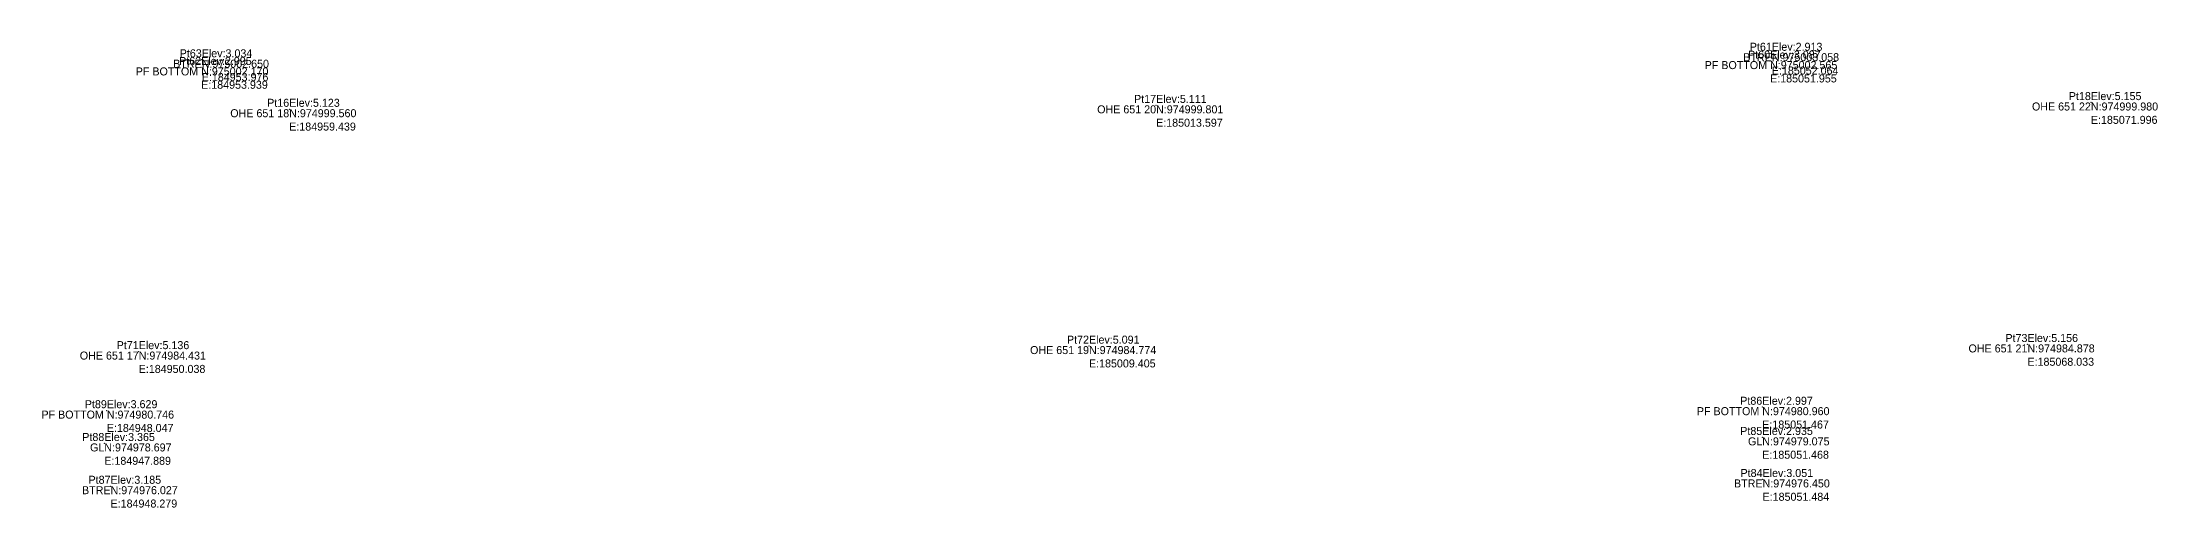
# Model space of a CAD drawing. Header units: metres. Extents: x 179047 to 185643, y 974969 to 975364.
# Drawn here: x 184944 to 185076.2, y 974974.7 to 975003.7 of the extents above; entities that cross this region are included whole.
import ezdxf
from ezdxf.enums import TextEntityAlignment as Align

# ---------------------------------------------------------------- set-up
doc = ezdxf.new("R2010")
doc.units = ezdxf.units.M
doc.header["$MEASUREMENT"] = 0
for name, color, linetype, lineweight in [('311531177495131125374.292549', 5, 'Continuous', 0), ('BTRE', 5, 'Continuous', 0), ('Code', 2, 'Continuous', 0), ('Coordinate', 5, 'Continuous', 0), ('GL', 5, 'Continuous', 0), ('Height', 5, 'Continuous', 0), ('Name', 3, 'Continuous', 0), ('OHE 651 17', 5, 'Continuous', 0), ('OHE 651 18', 5, 'Continuous', 0), ('OHE 651 19', 5, 'Continuous', 0), ('OHE 651 20', 5, 'Continuous', 0), ('OHE 651 21', 5, 'Continuous', 0), ('OHE 651 22', 5, 'Continuous', 0)]:
    doc.layers.add(name, color=color, linetype=linetype, lineweight=lineweight)
doc.styles.get("Standard").update_dxf_attribs({"font": '', "height": 2.5})
doc.styles.get('Standard').set_extended_font_data('txt')

msp = doc.modelspace()

# ---------------------------------------------------------------- linework, layer by layer
at = {"layer": '311531177495131125374.292549'}
for p in [(184953.939, 975002.17, 2.995), (185051.955, 975002.565, 3.087), (184948.047, 974980.746, 3.629), (185051.467, 974980.96, 2.997)]:
    msp.add_point(p, dxfattribs=at)
at = {"layer": 'BTRE'}
for p in [(184953.976, 975002.65, 3.034), (185052.064, 975003.058, 2.913), (184948.279, 974976.027, 3.185), (185051.484, 974976.45, 3.051)]:
    msp.add_point(p, dxfattribs=at)
at = {"layer": 'GL'}
for p in [(184947.889, 974978.697, 3.365), (185051.468, 974979.075, 2.935)]:
    msp.add_point(p, dxfattribs=at)
at = {"layer": 'OHE 651 17'}
msp.add_point((184950.038, 974984.431, 5.136), dxfattribs=at)
at = {"layer": 'OHE 651 18'}
msp.add_point((184959.439, 974999.56, 5.123), dxfattribs=at)
at = {"layer": 'OHE 651 19'}
msp.add_point((185009.405, 974984.774, 5.091), dxfattribs=at)
at = {"layer": 'OHE 651 20'}
msp.add_point((185013.597, 974999.801, 5.111), dxfattribs=at)
at = {"layer": 'OHE 651 21'}
msp.add_point((185068.033, 974984.878, 5.156), dxfattribs=at)
at = {"layer": 'OHE 651 22'}
msp.add_point((185071.996, 974999.98, 5.155), dxfattribs=at)

# ---------------------------------------------------------------- texts
at = {"layer": 'Code', "color": 2}
for s, p in [('PF BOTTOM ', (184953.939, 975002.17, 2.995)), ('BTRE', (184953.976, 975002.65, 3.034)), ('PF BOTTOM ', (185051.955, 975002.565, 3.087)), ('BTRE', (185052.064, 975003.058, 2.913)), ('OHE 651 18', (184959.439, 974999.56, 5.123)), ('OHE 651 20', (185013.597, 974999.801, 5.111)), ('OHE 651 22', (185071.996, 974999.98, 5.155)), ('OHE 651 19', (185009.405, 974984.774, 5.091)), ('OHE 651 21', (185068.033, 974984.878, 5.156)), ('OHE 651 17', (184950.038, 974984.431, 5.136)), ('PF BOTTOM ', (184948.047, 974980.746, 3.629)), ('PF BOTTOM ', (185051.467, 974980.96, 2.997)), ('GL', (184947.889, 974978.697, 3.365)), ('GL', (185051.468, 974979.075, 2.935)), ('BTRE', (184948.279, 974976.027, 3.185)), ('BTRE', (185051.484, 974976.45, 3.051))]:
    msp.add_text(s, height=0.5, dxfattribs=at).set_placement(p, align=Align.TOP_RIGHT)
at = {"layer": 'Coordinate', "color": 5, "char_height": 0.5, "width": 6, "attachment_point": 1}
for s, insert in [('N:975002.170\\PE:184953.939', (184953.939, 975002.17, 2.995)), ('N:975002.650\\PE:184953.976', (184953.976, 975002.65, 3.034)), ('N:975002.565\\PE:185051.955', (185051.955, 975002.565, 3.087)), ('N:975003.058\\PE:185052.064', (185052.064, 975003.058, 2.913)), ('N:974999.560\\PE:184959.439', (184959.439, 974999.56, 5.123)), ('N:974999.801\\PE:185013.597', (185013.597, 974999.801, 5.111)), ('N:974999.980\\PE:185071.996', (185071.996, 974999.98, 5.155)), ('N:974984.774\\PE:185009.405', (185009.405, 974984.774, 5.091)), ('N:974984.878\\PE:185068.033', (185068.033, 974984.878, 5.156)), ('N:974984.431\\PE:184950.038', (184950.038, 974984.431, 5.136)), ('N:974980.746\\PE:184948.047', (184948.047, 974980.746, 3.629)), ('N:974980.960\\PE:185051.467', (185051.467, 974980.96, 2.997)), ('N:974978.697\\PE:184947.889', (184947.889, 974978.697, 3.365)), ('N:974979.075\\PE:185051.468', (185051.468, 974979.075, 2.935)), ('N:974976.027\\PE:184948.279', (184948.279, 974976.027, 3.185)), ('N:974976.450\\PE:185051.484', (185051.484, 974976.45, 3.051))]:
    msp.add_mtext(s, dxfattribs=dict(at, insert=insert))
at = {"layer": 'Height', "color": 5}
for s, p in [('Elev:3.034', (184953.976, 975002.65, 3.034)), ('Elev:3.087', (185051.955, 975002.565, 3.087)), ('Elev:2.913', (185052.064, 975003.058, 2.913)), ('Elev:2.995', (184953.939, 975002.17, 2.995)), ('Elev:5.111', (185013.597, 974999.801, 5.111)), ('Elev:5.155', (185071.996, 974999.98, 5.155)), ('Elev:5.123', (184959.439, 974999.56, 5.123)), ('Elev:5.136', (184950.038, 974984.431, 5.136)), ('Elev:5.091', (185009.405, 974984.774, 5.091)), ('Elev:5.156', (185068.033, 974984.878, 5.156)), ('Elev:3.629', (184948.047, 974980.746, 3.629)), ('Elev:2.997', (185051.467, 974980.96, 2.997)), ('Elev:3.365', (184947.889, 974978.697, 3.365)), ('Elev:2.935', (185051.468, 974979.075, 2.935)), ('Elev:3.185', (184948.279, 974976.027, 3.185)), ('Elev:3.051', (185051.484, 974976.45, 3.051))]:
    msp.add_text(s, height=0.5, dxfattribs=at).set_placement(p, align=Align.BOTTOM_LEFT)
at = {"layer": 'Name', "color": 3}
for s, p in [('Pt63', (184953.976, 975002.65, 3.034)), ('Pt60', (185051.955, 975002.565, 3.087)), ('Pt61', (185052.064, 975003.058, 2.913)), ('Pt62', (184953.939, 975002.17, 2.995)), ('Pt18', (185071.996, 974999.98, 5.155)), ('Pt16', (184959.439, 974999.56, 5.123)), ('Pt17', (185013.597, 974999.801, 5.111)), ('Pt71', (184950.038, 974984.431, 5.136)), ('Pt72', (185009.405, 974984.774, 5.091)), ('Pt73', (185068.033, 974984.878, 5.156)), ('Pt89', (184948.047, 974980.746, 3.629)), ('Pt86', (185051.467, 974980.96, 2.997)), ('Pt88', (184947.889, 974978.697, 3.365)), ('Pt85', (185051.468, 974979.075, 2.935)), ('Pt87', (184948.279, 974976.027, 3.185)), ('Pt84', (185051.484, 974976.45, 3.051))]:
    msp.add_text(s, height=0.5, dxfattribs=at).set_placement(p, align=Align.BOTTOM_RIGHT)

doc.saveas('drawing.dxf')
